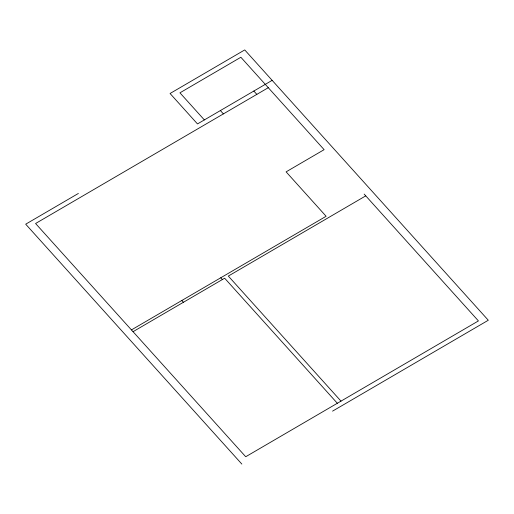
<?xml version="1.0" encoding="UTF-8"?>
<svg xmlns="http://www.w3.org/2000/svg" width="514" height="514" viewBox="0 0 514 514"><rect width="100%" height="100%" fill="white"/><g stroke="black" fill="none" stroke-linecap="round" stroke-linejoin="round"><path stroke-width="0.77" d="M78.379 193.444L25.7 224.188L241.85 464.078M272.15 80.351L197.485 123.932L170.063 93.497L244.728 49.922L488.3 320.241L332.552 411.142M268.282 87.695L35.575 223.506L245.718 456.74L478.425 320.922L364.15 194.086M131.443 329.904L326.127 216.278L286.099 171.856L324.122 149.664L240.86 57.26L179.939 92.822L204.354 119.923M133.042 331.684L224.657 278.209L337.338 403.265M365.75 195.866L228.325 276.076L341 401.126M253.826 91.042L256.827 94.377M220.384 110.561L223.391 113.896M220.769 277.772L222.369 279.552M181.827 300.497L183.427 302.277"/></g></svg>
